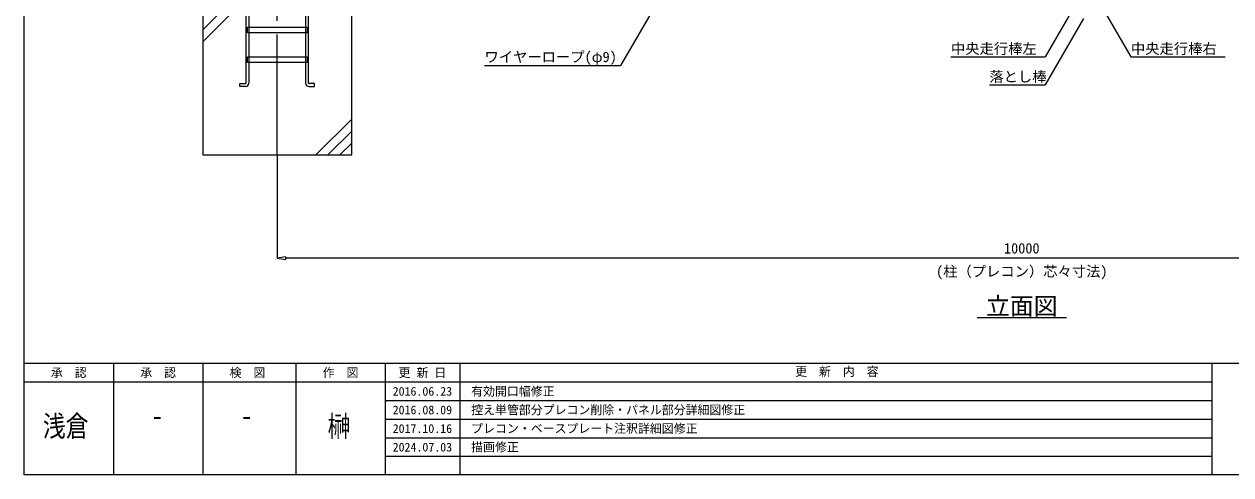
# Model space of a CAD drawing. Units: millimetres, scale not verified. Extents: x -10075 to 10075, y -16938 to 16938.
# Drawn here: x -10075 to -1971, y 3062 to 6091 of the extents above; entities that cross this region are included whole.
import ezdxf
from ezdxf.enums import TextEntityAlignment as Align

# ---------------------------------------------------------------- set-up
doc = ezdxf.new("R2010")
doc.units = ezdxf.units.MM
doc.header["$LTSCALE"] = 90
doc.linetypes.add('CHAIN2', pattern=[12, 9, -1, 1, -1])
doc.linetypes.add('DASHED1', pattern=[1.8, 1.2, -0.6])
for name, color, linetype, lineweight in [('0-A_基礎工事用PCA大', 134, 'Continuous', 18), ('0-B_図面枠', 134, 'Continuous', 18), ('0-C_寸法', 134, 'Continuous', 18), ('1-6_通芯', 134, 'CHAIN2', 18), ('1-B_文字', 134, 'Continuous', 18)]:
    doc.layers.add(name, color=color, linetype=linetype, lineweight=lineweight)
doc.styles.add('ＭＳ ゴシック', font='')
doc.styles.get('ＭＳ ゴシック').set_extended_font_data('MS Gothic')

msp = doc.modelspace()

# ---------------------------------------------------------------- linework, layer by layer
at = {"layer": '0-A_基礎工事用PCA大'}
for p, q in [((-8875.16, 5972.5), (-8635.16, 6212.5)), ((-8875.16, 6052.5), (-8715.16, 6212.5)), ((-8565.63, 6032.5), (-8565.63, 5870.5)), ((-8184.69, 6032.5), (-8184.69, 5870.5)), ((-8565.63, 5832.5), (-8565.63, 5695.5)), ((-8184.69, 5832.5), (-8184.69, 5695.5)), ((-7875.16, 5452.5), (-8115.16, 5212.5)), ((-7875.16, 5372.5), (-8035.16, 5212.5)), ((-7875.16, 5292.5), (-7955.16, 5212.5))]:
    msp.add_line(p, q, dxfattribs=at)
at = {"layer": '0-A_基礎工事用PCA大', "linetype": 'DASHED1'}
for p, q in [((-8565.63, 6070.5), (-8565.63, 6032.5)), ((-8184.69, 6070.5), (-8184.69, 6032.5)), ((-8565.63, 5870.5), (-8565.63, 5832.5)), ((-8184.69, 5870.5), (-8184.69, 5832.5))]:
    msp.add_line(p, q, dxfattribs=at)
at = {"layer": '0-A_基礎工事用PCA大'}
for points in [[(-8584.69, 5695.55), (-8584.69, 6272.5), (-8565.63, 6272.5), (-8565.63, 6070.5)], [(-8165.64, 5695.55), (-8165.64, 6272.5), (-8184.69, 6272.5), (-8184.69, 6070.5)], [(-8588.64, 5672.5), (-8625.64, 5672.5), (-8625.64, 5691.55), (-8588.68, 5691.55)], [(-8161.69, 5672.5), (-8124.69, 5672.5), (-8124.69, 5691.55), (-8161.63, 5691.55)]]:
    msp.add_lwpolyline(points, dxfattribs=at)
for points in [[(-8875.16, 5212.5), (-7875.16, 5212.5), (-7875.16, 6212.5), (-8875.16, 6212.5)], [(-8575.16, 6070.5), (-8175.16, 6070.5), (-8175.16, 6032.5), (-8575.16, 6032.5)], [(-8575.16, 5870.5), (-8175.16, 5870.5), (-8175.16, 5832.5), (-8575.16, 5832.5)]]:
    msp.add_lwpolyline(points, close=True, dxfattribs=at)
for centre, radius, start, end in [((-8588.68, 5695.55), 4, 270, 360), ((-8588.64, 5695.5), 23, 270, 360), ((-8161.69, 5695.5), 23, 180, 270), ((-8161.63, 5695.55), 4, 180, 270)]:
    msp.add_arc(centre, radius, start, end, dxfattribs=at)
at = {"layer": '0-B_図面枠'}
for p, q in [((-10075.16, 3812.5), (10049.84, 3812.5)), ((-9475.16, 3812.5), (-9475.16, 3062.5)), ((-8875.16, 3812.5), (-8875.16, 3062.5)), ((-8250.16, 3812.5), (-8250.16, 3062.5)), ((-7650.16, 3812.5), (-7650.16, 3062.5)), ((-7150.16, 3812.5), (-7150.16, 3062.5)), ((-2100.16, 3812.5), (-2100.16, 3062.5)), ((-10075.16, 3687.5), (-2100.16, 3687.5)), ((-7650.16, 3562.5), (-2100.16, 3562.5)), ((-7650.16, 3437.5), (-2100.16, 3437.5)), ((-7650.16, 3312.5), (-2100.16, 3312.5)), ((-7650.16, 3187.5), (-2100.16, 3187.5))]:
    msp.add_line(p, q, dxfattribs=at)
msp.add_lwpolyline([(-10075.16, 16937.5), (10049.84, 16937.5), (10049.84, 3062.5), (-10075.16, 3062.5)], close=True, dxfattribs=at)
at = {"layer": '0-C_寸法'}
for p, q in [((-8375.16, 5211.5), (-8375.16, 4518.05)), ((-8320.16, 4528.21), (-8375.16, 4519.04)), ((-8375.16, 4519.04), (-8320.16, 4509.87)), ((-8320.16, 4528.21), (-8320.16, 4509.87)), ((1569.84, 4519.04), (-8320.16, 4519.04))]:
    msp.add_line(p, q, dxfattribs=at)
at = {"layer": '1-6_通芯'}
msp.add_line((-8375.16, 5212.5), (-8375.16, 7124.5), dxfattribs=at)
at = {"layer": '1-B_文字'}
for p, q in [((-3850.96, 5872.32), (-3218.23, 5872.32)), ((-2643.33, 5872.32), (-2010.23, 5872.32)), ((-6983.31, 5812.5), (-6069.85, 5812.5)), ((-3593.14, 5684.26), (-3218.19, 5684.26)), ((-3675.16, 4119.04), (-3075.16, 4119.04))]:
    msp.add_line(p, q, dxfattribs=at)
for points in [[(-5812.24, 6257.5), (-6069.16, 5812.5), (-6069.52, 5812.5)], [(-2960.71, 6317.32), (-3217.64, 5872.32), (-3217.99, 5872.32)], [(-2900.61, 6317.32), (-2643.69, 5872.32), (-2643.33, 5872.32)], [(-2960.71, 6129.26), (-3217.64, 5684.26), (-3217.99, 5684.26)]]:
    msp.add_lwpolyline(points, dxfattribs=at)

# ---------------------------------------------------------------- texts
at = {"layer": '0-B_図面枠', "style": 'ＭＳ ゴシック'}
for s, p in [('承\u3000認', (-9895.16, 3702)), ('承\u3000認', (-9295.16, 3702)), ('検\u3000図', (-8695.16, 3702)), ('作\u3000図', (-8070.16, 3702)), ('更 新 日', (-7560.16, 3702)), ('更\u3000新\u3000内\u3000容', (-4897.53, 3709.68)), ('2016.06.23', (-7600.16, 3577)), ('有効開口幅修正', (-7072.96, 3577)), ('2016.08.09', (-7600.16, 3452)), ('控え単管部分プレコン削除・パネル部分詳細図修正', (-7072.96, 3452)), ('プレコン・ベースプレート注釈詳細図修正', (-7072.96, 3327)), ('2017.10.16', (-7600.16, 3327)), ('2024.07.03', (-7600.16, 3202)), ('描画修正', (-7072.96, 3202))]:
    msp.add_text(s, height=58.65, dxfattribs=at).set_placement(p, align=Align.BOTTOM_LEFT)
at = {"layer": '0-B_図面枠', "style": 'ＭＳ ゴシック', "width": 0.8}
for s, p in [('浅倉', (-9949.71, 3277.82)), ('-', (-9218.8, 3348.98)), ('-', (-8618.8, 3348.98)), ('榊', (-8037.43, 3276.12))]:
    msp.add_text(s, height=140.8, dxfattribs=at).set_placement(p, align=Align.BOTTOM_LEFT)
at = {"layer": '0-C_寸法', "style": 'ＭＳ ゴシック'}
for s, p in [('10000', (-3495.16, 4528.94)), ('(柱（プレコン）芯々寸法)', (-3951.16, 4373.44))]:
    msp.add_text(s, height=70.38, dxfattribs=at).set_placement(p, align=Align.BOTTOM_LEFT)
at = {"layer": '1-B_文字', "style": 'ＭＳ ゴシック'}
for s, height, p in [('中央走行棒左', 70.38, (-3850.96, 5870.36)), ('中央走行棒右', 70.38, (-2642.33, 5870.36)), ('ワイヤーロープ(φ9)', 70.38, (-6983.31, 5814.8)), ('落とし棒', 70.38, (-3593.14, 5682.29)), ('立面図', 117.3, (-3615.16, 4103.04))]:
    msp.add_text(s, height=height, dxfattribs=at).set_placement(p, align=Align.BOTTOM_LEFT)

doc.saveas('drawing.dxf')
